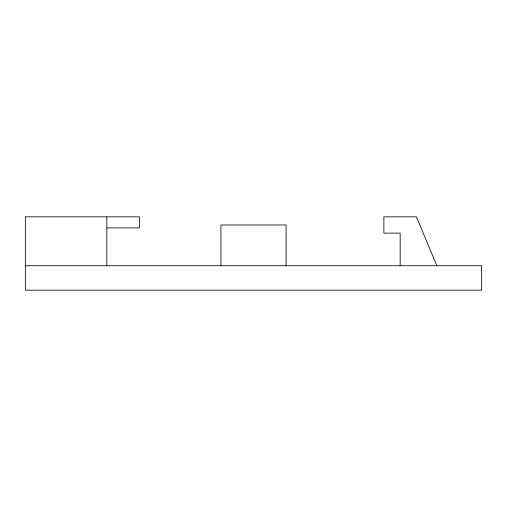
<?xml version="1.0" encoding="UTF-8"?>
<svg xmlns="http://www.w3.org/2000/svg" width="507" height="507" viewBox="0 0 507 507"><rect width="100%" height="100%" fill="white"/><g stroke="black" fill="none" stroke-linecap="round" stroke-linejoin="round"><path stroke-width="0.76" d="M107.097 227.916L139.425 227.916L139.425 216.831L25.35 216.831L25.35 290.169L481.65 290.169L481.65 265.725L25.35 265.725M436.838 265.725L416.462 216.831L383.869 216.831L383.869 233.131L400.169 233.131L400.169 265.725M286.094 265.725L286.094 224.981L220.906 224.981L220.906 265.725M106.831 216.831L106.831 265.725"/></g></svg>
